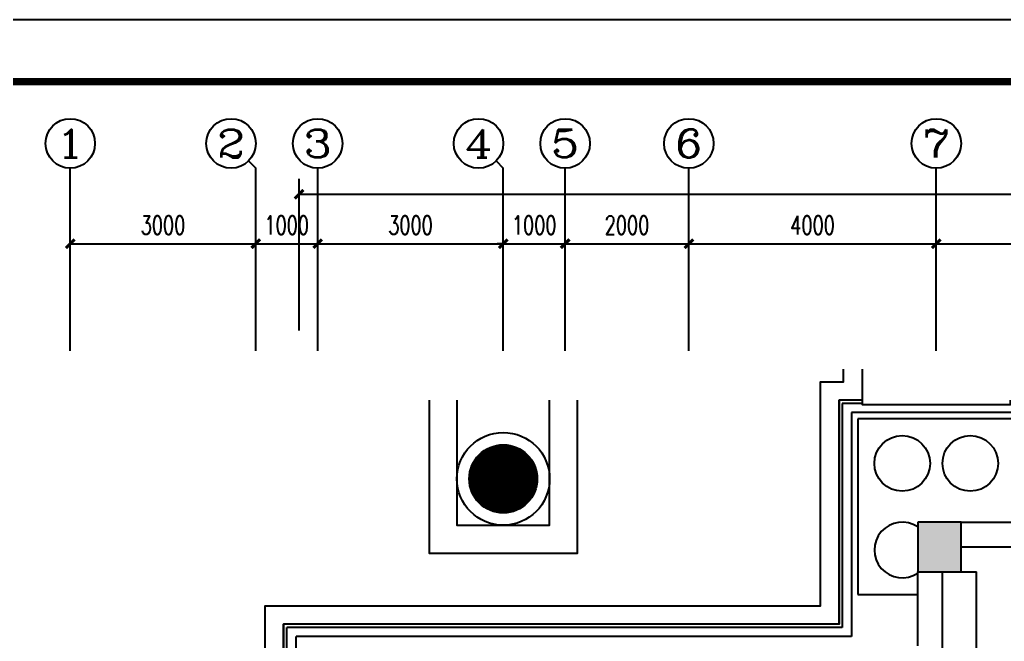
# Model space of a CAD drawing. Extents: x 190999 to 918899, y -200814 to 215286.
# Drawn here: x 205994 to 221912, y 145842 to 155886 of the extents above; entities that cross this region are included whole.
import ezdxf
from ezdxf.enums import TextEntityAlignment as Align

# ---------------------------------------------------------------- set-up
doc = ezdxf.new("R2010")
doc.units = 0
doc.header["$LTSCALE"] = 1000
doc.header["$MEASUREMENT"] = 0
doc.layers.get('Defpoints').update_dxf_attribs({"color": 1})
for name, color, linetype in [('A-墙线', 2, 'Continuous'), ('A-外包装修', 250, 'Continuous'), ('A-家具', 250, 'Continuous'), ('AXIS', 3, 'Continuous'), ('AXIS_TEXT', 7, 'Continuous'), ('COLUMN', 2, 'Continuous'), ('PUB_HATCH', 250, 'Continuous'), ('图框', 189, 'Continuous'), ('屋面排水', 4, 'Continuous')]:
    doc.layers.add(name, color=color, linetype=linetype)
doc.styles.add('_TCH_AXIS', font='COMPLEX', dxfattribs={"bigfont": 'GBCBIG'})
doc.styles.add('COMPLEX', font='COMPLEX')
doc.styles.add('DIM_FONT', font='SIMPLEX', dxfattribs={"width": 0.7, "bigfont": 'GBCBIG'})
doc.dimstyles.new('DIMN', dxfattribs={"dimtxt": 300, "dimasz": 100, "dimexe": 250, "dimexo": 300, "dimgap": 150, "dimtad": 1, "dimdec": 0, "dimzin": 0, "dimdsep": 46, "dimtxsty": 'DIM_FONT', "dimblk": 'ARCHTICK', "dimcen": 0.09, "dimclrt": 7, "dimazin": 2, "dimtfac": 1, "dimtdec": 0, "dimtix": 1, "dimtmove": 2, "dimatfit": 3, "dimfxl": 0, "dimtolj": 1, "dimtzin": 0, "dimarcsym": 0})

# ---------------------------------------------------------------- blocks, each defined once
blk = doc.blocks.new('TJAD_TK_A0')
at = {"layer": '图框'}
blk.add_line((2162, 399.3), (973, 399.3), dxfattribs=at)
at = {"layer": '图框', "const_width": 1.2}
blk.add_lwpolyline([(2152, -431.7), (2152, 389.3), (998, 389.3), (998, -431.7)], close=True, dxfattribs=at)
blk = doc.blocks.new('_ArchTick')
at = {"const_width": 0.5}
blk.add_lwpolyline([(-0.7, -0.7), (0.7, 0.7)], dxfattribs=at)
blk = doc.blocks.new('*D199')
at = {"layer": 'AXIS', "color": 0, "lineweight": -2}
for p, q in [((206812, 150867), (206812, 152517)), ((209811, 150867), (209811, 152517)), ((206812, 152267), (209811, 152267))]:
    blk.add_line(p, q, dxfattribs=at)
at = {"layer": 'Defpoints', "color": 0}
for p in [(209811, 152267), (206812, 150567), (209811, 150567)]:
    blk.add_point(p, dxfattribs=at)
at = {"layer": 'AXIS', "color": 0, "lineweight": -2, "xscale": 100, "yscale": 100, "zscale": 100, "rotation": 180}
blk.add_blockref('_ArchTick', (206812, 152267), dxfattribs=at)
at = {"layer": 'AXIS', "color": 0, "lineweight": -2, "xscale": 100, "yscale": 100, "zscale": 100}
blk.add_blockref('_ArchTick', (209811, 152267), dxfattribs=at)
at = {"layer": 'AXIS', "color": 7, "insert": (208311, 152567), "char_height": 300, "attachment_point": 5, "style": 'DIM_FONT'}
blk.add_mtext('\\A1;3000', dxfattribs=at)
blk = doc.blocks.new('*D200')
at = {"layer": 'AXIS', "color": 0, "lineweight": -2}
for p, q in [((209811, 150867), (209811, 152517)), ((210812, 150867), (210812, 152517)), ((209811, 152267), (210812, 152267))]:
    blk.add_line(p, q, dxfattribs=at)
at = {"layer": 'Defpoints', "color": 0}
for p in [(210812, 152267), (209811, 150567), (210812, 150567)]:
    blk.add_point(p, dxfattribs=at)
at = {"layer": 'AXIS', "color": 0, "lineweight": -2, "xscale": 100, "yscale": 100, "zscale": 100, "rotation": 180}
blk.add_blockref('_ArchTick', (209811, 152267), dxfattribs=at)
at = {"layer": 'AXIS', "color": 0, "lineweight": -2, "xscale": 100, "yscale": 100, "zscale": 100}
blk.add_blockref('_ArchTick', (210812, 152267), dxfattribs=at)
at = {"layer": 'AXIS', "color": 7, "insert": (210311, 152567), "char_height": 300, "attachment_point": 5, "style": 'DIM_FONT'}
blk.add_mtext('\\A1;1000', dxfattribs=at)
blk = doc.blocks.new('*D201')
at = {"layer": 'AXIS', "color": 0, "lineweight": -2}
for p, q in [((210812, 150867), (210812, 152517)), ((213812, 150867), (213812, 152517)), ((210812, 152267), (213812, 152267))]:
    blk.add_line(p, q, dxfattribs=at)
at = {"layer": 'Defpoints', "color": 0}
for p in [(213812, 152267), (210812, 150567), (213812, 150567)]:
    blk.add_point(p, dxfattribs=at)
at = {"layer": 'AXIS', "color": 0, "lineweight": -2, "xscale": 100, "yscale": 100, "zscale": 100, "rotation": 180}
blk.add_blockref('_ArchTick', (210812, 152267), dxfattribs=at)
at = {"layer": 'AXIS', "color": 0, "lineweight": -2, "xscale": 100, "yscale": 100, "zscale": 100}
blk.add_blockref('_ArchTick', (213812, 152267), dxfattribs=at)
at = {"layer": 'AXIS', "color": 7, "insert": (212312, 152567), "char_height": 300, "attachment_point": 5, "style": 'DIM_FONT'}
blk.add_mtext('\\A1;3000', dxfattribs=at)
blk = doc.blocks.new('*D202')
at = {"layer": 'AXIS', "color": 0, "lineweight": -2}
for p, q in [((213812, 150867), (213812, 152517)), ((214812, 150867), (214812, 152517)), ((213812, 152267), (213712, 152267)), ((213812, 152267), (214812, 152267)), ((214812, 152267), (214912, 152267))]:
    blk.add_line(p, q, dxfattribs=at)
at = {"layer": 'Defpoints', "color": 0}
for p in [(214812, 152267), (213812, 150567), (214812, 150567)]:
    blk.add_point(p, dxfattribs=at)
at = {"layer": 'AXIS', "color": 0, "lineweight": -2, "xscale": 100, "yscale": 100, "zscale": 100}
blk.add_blockref('_ArchTick', (213812, 152267), dxfattribs=at)
at = {"layer": 'AXIS', "color": 0, "lineweight": -2, "xscale": 100, "yscale": 100, "zscale": 100, "rotation": 180}
blk.add_blockref('_ArchTick', (214812, 152267), dxfattribs=at)
at = {"layer": 'AXIS', "color": 7, "insert": (214312, 152567), "char_height": 300, "attachment_point": 5, "style": 'DIM_FONT'}
blk.add_mtext('\\A1;1000', dxfattribs=at)
blk = doc.blocks.new('*D203')
at = {"layer": 'AXIS', "color": 0, "lineweight": -2}
for p, q in [((214812, 150867), (214812, 152517)), ((216812, 150867), (216812, 152517)), ((214812, 152267), (216812, 152267))]:
    blk.add_line(p, q, dxfattribs=at)
at = {"layer": 'Defpoints', "color": 0}
for p in [(216812, 152267), (214812, 150567), (216812, 150567)]:
    blk.add_point(p, dxfattribs=at)
at = {"layer": 'AXIS', "color": 0, "lineweight": -2, "xscale": 100, "yscale": 100, "zscale": 100, "rotation": 180}
blk.add_blockref('_ArchTick', (214812, 152267), dxfattribs=at)
at = {"layer": 'AXIS', "color": 0, "lineweight": -2, "xscale": 100, "yscale": 100, "zscale": 100}
blk.add_blockref('_ArchTick', (216812, 152267), dxfattribs=at)
at = {"layer": 'AXIS', "color": 7, "insert": (215812, 152567), "char_height": 300, "attachment_point": 5, "style": 'DIM_FONT'}
blk.add_mtext('\\A1;2000', dxfattribs=at)
blk = doc.blocks.new('*D204')
at = {"layer": 'AXIS', "color": 0, "lineweight": -2}
for p, q in [((216812, 150867), (216812, 152517)), ((220812, 150867), (220812, 152517)), ((216812, 152267), (220812, 152267))]:
    blk.add_line(p, q, dxfattribs=at)
at = {"layer": 'Defpoints', "color": 0}
for p in [(220812, 152267), (216812, 150567), (220812, 150567)]:
    blk.add_point(p, dxfattribs=at)
at = {"layer": 'AXIS', "color": 0, "lineweight": -2, "xscale": 100, "yscale": 100, "zscale": 100, "rotation": 180}
blk.add_blockref('_ArchTick', (216812, 152267), dxfattribs=at)
at = {"layer": 'AXIS', "color": 0, "lineweight": -2, "xscale": 100, "yscale": 100, "zscale": 100}
blk.add_blockref('_ArchTick', (220812, 152267), dxfattribs=at)
at = {"layer": 'AXIS', "color": 7, "insert": (218812, 152567), "char_height": 300, "attachment_point": 5, "style": 'DIM_FONT'}
blk.add_mtext('\\A1;4000', dxfattribs=at)
blk = doc.blocks.new('*D205')
at = {"layer": 'AXIS', "color": 0, "lineweight": -2}
for p, q in [((220812, 150867), (220812, 152517)), ((228812, 150867), (228812, 152517)), ((220812, 152267), (228812, 152267))]:
    blk.add_line(p, q, dxfattribs=at)
at = {"layer": 'Defpoints', "color": 0}
for p in [(228812, 152267), (220812, 150567), (228812, 150567)]:
    blk.add_point(p, dxfattribs=at)
at = {"layer": 'AXIS', "color": 0, "lineweight": -2, "xscale": 100, "yscale": 100, "zscale": 100, "rotation": 180}
blk.add_blockref('_ArchTick', (220812, 152267), dxfattribs=at)
at = {"layer": 'AXIS', "color": 0, "lineweight": -2, "xscale": 100, "yscale": 100, "zscale": 100}
blk.add_blockref('_ArchTick', (228812, 152267), dxfattribs=at)
at = {"layer": 'AXIS', "color": 7, "insert": (224812, 152567), "char_height": 300, "attachment_point": 5, "style": 'DIM_FONT'}
blk.add_mtext('\\A1;8000', dxfattribs=at)
blk = doc.blocks.new('*D214')
at = {"layer": 'AXIS', "color": 0, "lineweight": -2}
for p, q in [((210512, 150867), (210512, 153317)), ((283812, 150867), (283812, 153317)), ((210512, 153067), (283812, 153067))]:
    blk.add_line(p, q, dxfattribs=at)
at = {"layer": 'Defpoints', "color": 0}
for p in [(283812, 153067), (210512, 150567), (283812, 150567)]:
    blk.add_point(p, dxfattribs=at)
at = {"layer": 'AXIS', "color": 0, "lineweight": -2, "xscale": 100, "yscale": 100, "zscale": 100, "rotation": 180}
blk.add_blockref('_ArchTick', (210512, 153067), dxfattribs=at)
at = {"layer": 'AXIS', "color": 0, "lineweight": -2, "xscale": 100, "yscale": 100, "zscale": 100}
blk.add_blockref('_ArchTick', (283812, 153067), dxfattribs=at)
at = {"layer": 'AXIS', "color": 7, "insert": (247162, 153367), "char_height": 300, "attachment_point": 5, "style": 'DIM_FONT'}
blk.add_mtext('\\A1;73300', dxfattribs=at)
blk = doc.blocks.new('_YZH')
blk.add_circle((0, 0), 0.5)
at = {"layer": 'PUB_HATCH', "const_width": 0.5}
blk.add_lwpolyline([(-0.25, 0, 1), (0.25, 0, 1)], format="xyb", close=True, dxfattribs=at)
blk = doc.blocks.new('_AXISO')
blk.add_circle((0, 0), 0.5)
at = {"layer": 'AXIS_TEXT', "style": 'COMPLEX', "width": 1.041667}
blk.add_attdef('A', text='', height=0.56, dxfattribs=at).set_placement((-0.25, -0.28), (0.25, -0.28), align=Align.FIT)

msp = doc.modelspace()

# ---------------------------------------------------------------- hatches: boundary and pattern name
at = {"layer": 'PUB_HATCH'}
msp.add_hatch(color=256, dxfattribs=at).paths.add_polyline_path([(221211.6, 147767.4), (220511.6, 147767.4), (220511.6, 146967.4), (221211.6, 146967.4)])

# ---------------------------------------------------------------- linework, layer by layer
at = {"layer": 'A-墙线'}
for p, q in [((221211.6, 147767.4), (222311.6, 147767.4)), ((221211.6, 147367.4), (222611.6, 147367.4)), ((220511.6, 145767.4), (220511.6, 146967.4)), ((220911.6, 145567.4), (220911.6, 146967.4))]:
    msp.add_line(p, q, dxfattribs=at)
at = {"layer": 'A-外包装修'}
for p, q in [((219241.6, 146117.4), (219241.6, 149737.4)), ((219611.6, 149737.4), (219243, 149737.4)), ((219291.6, 149687.4), (219291.6, 146067.4)), ((219611.6, 149687.4), (219293, 149687.4)), ((219441.6, 149537.4), (219441.6, 145917.4)), ((222180.2, 149537.4), (219443, 149537.4)), ((219541.6, 149437.4), (219541.6, 146597.4)), ((222080.2, 149437.4), (219543, 149437.4)), ((219541.6, 146597.4), (220511.6, 146597.4)), ((210261.6, 138267.4), (210261.6, 146117.4)), ((219241.6, 146117.4), (210261.6, 146117.4)), ((210311.6, 138267.4), (210311.6, 146067.4)), ((219291.6, 146067.4), (210311.6, 146067.4)), ((210461.6, 138267.4), (210461.6, 145917.4)), ((219441.6, 145917.4), (210461.6, 145917.4))]:
    msp.add_line(p, q, dxfattribs=at)
for points in [[(212611.6, 149737.4), (212611.6, 147267.4), (215011.6, 147267.4), (215011.6, 149737.4)], [(213061.6, 149737.4), (213061.6, 147717.4), (214561.6, 147717.4), (214561.6, 149737.4)], [(219611.6, 149737.4), (219611.6, 149667.4), (222011.6, 149667.4), (222011.6, 149737.4)]]:
    msp.add_lwpolyline(points, dxfattribs=at)
for centre, radius in [((213811.6, 148467.4), 750), ((220261.6, 148717.4), 450), ((221361.6, 148717.4), 450)]:
    msp.add_circle(centre, radius, dxfattribs=at)
msp.add_arc((220261.6, 147317.4), 450, 56.25101, 303.74899, dxfattribs=at)
at = {"layer": 'A-家具'}
for p in [(221211.6, 146967.4), (221461.6, 139767.4)]:
    msp.add_line(p, (221461.6, 146967.4), dxfattribs=at)
at = {"layer": 'AXIS'}
for p, q in [((209694, 153603.6), (209811.2, 153486.5)), ((213694.9, 153603.6), (213812.1, 153486.5)), ((206811.6, 150537.4), (206811.6, 153486.5)), ((209811.2, 150537.4), (209811.2, 153486.5)), ((210811.6, 150537.4), (210811.6, 153486.5)), ((213812.1, 150537.4), (213812.1, 153486.5)), ((214811.6, 150537.4), (214811.6, 153486.5)), ((216811.6, 150537.4), (216811.6, 153486.5)), ((220811.6, 150537.4), (220811.6, 153486.5))]:
    msp.add_line(p, q, dxfattribs=at)
at = {"layer": 'COLUMN'}
for p, q in [((221211.6, 147767.4), (220511.6, 147767.4)), ((220511.6, 147767.4), (220511.6, 146967.4)), ((221211.6, 146967.4), (221211.6, 147767.4)), ((220511.6, 146967.4), (221211.6, 146967.4))]:
    msp.add_line(p, q, dxfattribs=at)
at = {"layer": '屋面排水'}
msp.add_lwpolyline([(219611.6, 150239.9), (219611.6, 149737.4), (219241.6, 149737.4), (219241.6, 146117.4), (210261.6, 146117.4), (210261.6, 138267.4), (209961.6, 138267.4), (209961.6, 146417.4), (218941.6, 146417.4), (218941.6, 150037.4), (219311.6, 150037.4), (219311.6, 150239.9)], dxfattribs=at)

# ---------------------------------------------------------------- block references
at = {"layer": 'AXIS'}
ref = msp.add_blockref('_AXISO', (206811.6, 153886.5), dxfattribs=dict(at, xscale=800, yscale=800, zscale=800))
ref.add_attrib('A', '1', dxfattribs={"layer": 'AXIS_TEXT', "height": 452.5, "style": '_TCH_AXIS', "width": 2.333333}).set_placement((206585.4, 153660.2), (207037.9, 153660.2), align=Align.FIT)
ref = msp.add_blockref('_AXISO', (209411.2, 153886.5), dxfattribs=dict(at, xscale=800, yscale=800, zscale=800))
ref.add_attrib('A', '2', dxfattribs={"layer": 'AXIS_TEXT', "height": 452.5, "style": '_TCH_AXIS', "width": 1.5}).set_placement((209184.9, 153660.2), (209637.5, 153660.2), align=Align.FIT)
ref = msp.add_blockref('_AXISO', (210811.6, 153886.5), dxfattribs=dict(at, xscale=800, yscale=800, zscale=800))
ref.add_attrib('A', '3', dxfattribs={"layer": 'AXIS_TEXT', "height": 452.5, "style": '_TCH_AXIS', "width": 1.5}).set_placement((210585.3, 153660.2), (211037.9, 153660.2), align=Align.FIT)
ref = msp.add_blockref('_AXISO', (213412.1, 153886.5), dxfattribs=dict(at, xscale=800, yscale=800, zscale=800))
ref.add_attrib('A', '4', dxfattribs={"layer": 'AXIS_TEXT', "height": 452.5, "style": '_TCH_AXIS', "width": 1.3125}).set_placement((213185.8, 153660.2), (213638.3, 153660.2), align=Align.FIT)
ref = msp.add_blockref('_AXISO', (214811.6, 153886.5), dxfattribs=dict(at, xscale=800, yscale=800, zscale=800))
ref.add_attrib('A', '5', dxfattribs={"layer": 'AXIS_TEXT', "height": 452.5, "style": '_TCH_AXIS', "width": 1.5}).set_placement((214585.3, 153660.2), (215037.9, 153660.2), align=Align.FIT)
ref = msp.add_blockref('_AXISO', (216811.6, 153886.5), dxfattribs=dict(at, xscale=800, yscale=800, zscale=800))
ref.add_attrib('A', '6', dxfattribs={"layer": 'AXIS_TEXT', "height": 452.5, "style": '_TCH_AXIS', "width": 1.5}).set_placement((216585.4, 153660.2), (217037.9, 153660.2), align=Align.FIT)
ref = msp.add_blockref('_AXISO', (220811.6, 153886.5), dxfattribs=dict(at, xscale=800, yscale=800, zscale=800))
ref.add_attrib('A', '7', dxfattribs={"layer": 'AXIS_TEXT', "height": 452.5, "style": '_TCH_AXIS', "width": 1.5}).set_placement((220585.4, 153660.2), (221037.9, 153660.2), align=Align.FIT)
at = {"layer": 'COLUMN', "xscale": 1099.999999996329, "yscale": 1099.999999996329, "zscale": 1099.999999996329}
msp.add_blockref('_YZH', (213811.6, 148467.4), dxfattribs=at)
at = {"layer": '图框', "xscale": 100, "yscale": 100, "zscale": 100}
msp.add_blockref('TJAD_TK_A0', (93698.6, 115956.8), dxfattribs=at)

# ---------------------------------------------------------------- dimensions: what is measured, and where the dimension line sits
at = {"layer": 'AXIS'}
for p1, p2, distance, picture, middle in [((210511.6, 150567.4), (283811.6, 150567.4), 2500, '*D214', (247161.6, 153367.4)), ((206811.6, 150567.4), (209811.2, 150567.4), 1700, '*D199', (208311.4, 152567.4)), ((209811.2, 150567.4), (210811.6, 150567.4), 1700, '*D200', (210311.4, 152567.4)), ((210811.6241, 150567.3754), (213812.0708, 150567.3754), 1700, '*D201', (212311.8474, 152567.3754)), ((213812.0708, 150567.3754), (214811.6241, 150567.3754), 1700, '*D202', (214311.8474, 152567.3754)), ((214811.6, 150567.4), (216811.6, 150567.4), 1700, '*D203', (215811.6, 152567.4)), ((216811.6, 150567.4), (220811.6, 150567.4), 1700, '*D204', (218811.6, 152567.4)), ((220811.6, 150567.4), (228811.6, 150567.4), 1700, '*D205', (224811.6, 152567.4))]:
    dim = msp.add_aligned_dim(p1=p1, p2=p2, distance=distance, dimstyle='DIMN', dxfattribs=at)
    dim.commit()
    dim.dimension.update_dxf_attribs({"geometry": picture, "text_midpoint": middle})

doc.saveas('drawing.dxf')
